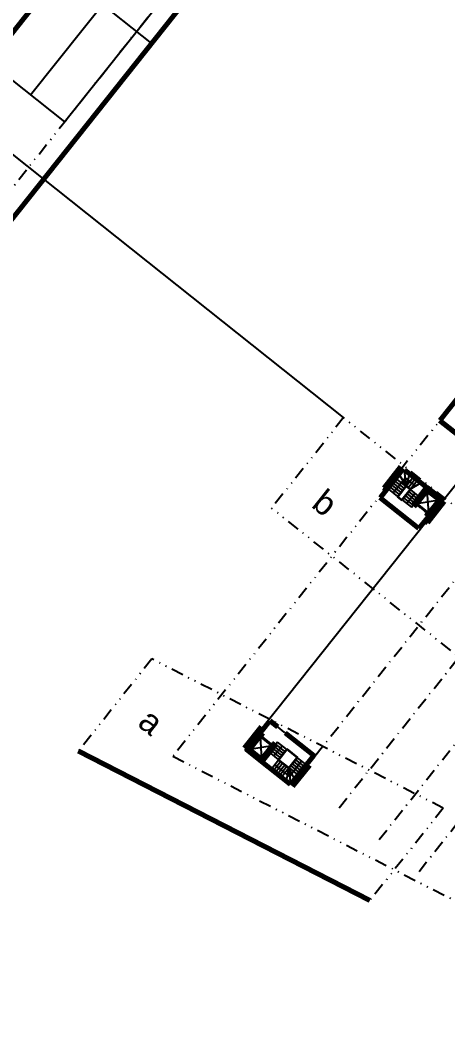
# Model space of a CAD drawing. Header units: metres. Extents: x -664657 to -643449, y -1076720 to -1062383.
# Drawn here: x -657668.3 to -657623.8, y -1068084.8 to -1067980.5 of the extents above; entities that cross this region are included whole.
import ezdxf

# ---------------------------------------------------------------- set-up
doc = ezdxf.new("R2010")
doc.units = ezdxf.units.M
doc.header["$LTSCALE"] = 0.1
doc.linetypes.add('DASHDOT', pattern=[25.4, 12.7, -6.35, 0, -6.35])
doc.linetypes.add('DIVIDE', pattern=[31.75, 12.7, -6.35, 0, -6.35, 0, -6.35])
for name, color, linetype in [('AA_THER_popis', 6, 'Continuous'), ('AA_THER_slabá', 4, 'Continuous'), ('AA_THER_čerchovaná', 84, 'DIVIDE')]:
    doc.layers.add(name, color=color, linetype=linetype)
doc.layers.add('AA_THER_silná', color=1, linetype='Continuous', lineweight=70)
doc.styles.get("Standard").update_dxf_attribs({"font": 'arial.ttf', "width": 0.8})

msp = doc.modelspace()

# ---------------------------------------------------------------- linework, layer by layer
at = {"layer": 'AA_THER_popis'}
for p, q in [((-657634.673, -1068021.747), (-657686.052, -1067980.897)), ((-657620.411, -1068025.421), (-657644.06, -1068055.165))]:
    msp.add_line(p, q, dxfattribs=at)
at = {"layer": 'AA_THER_silná'}
for p, q in [((-657696.726, -1068016.585), (-657637.867, -1067942.555)), ((-657685.831, -1068022.165), (-657628.474, -1067950.023)), ((-657585.54, -1068053.146), (-657624.677, -1068022.029)), ((-657628.481, -1068027.054), (-657630.877, -1068030.068)), ((-657628.716, -1068026.867), (-657630.474, -1068029.078)), ((-657628.363, -1068027.147), (-657626.015, -1068029.014)), ((-657630.317, -1068029.203), (-657630.474, -1068029.078)), ((-657630.379, -1068029.281), (-657630.317, -1068029.203)), ((-657630.379, -1068029.281), (-657630.301, -1068029.343)), ((-657626.015, -1068029.014), (-657627.353, -1068030.697)), ((-657626.846, -1068033.273), (-657630.877, -1068030.068)), ((-657626.876, -1068030.821), (-657627.001, -1068030.977)), ((-657624.45, -1068030.259), (-657626.846, -1068033.273)), ((-657624.215, -1068030.446), (-657625.973, -1068032.657)), ((-657626.015, -1068031.505), (-657626.14, -1068031.662)), ((-657626.192, -1068032.611), (-657626.27, -1068032.549)), ((-657626.192, -1068032.611), (-657626.129, -1068032.532)), ((-657626.129, -1068032.532), (-657625.973, -1068032.657)), ((-657644.949, -1068056.042), (-657643.191, -1068053.831)), ((-657644.714, -1068056.228), (-657642.318, -1068053.215)), ((-657642.318, -1068053.215), (-657641.535, -1068053.837)), ((-657643.148, -1068054.982), (-657643.024, -1068054.826)), ((-657640.752, -1068054.46), (-657637.778, -1068056.824)), ((-657643.148, -1068057.473), (-657641.81, -1068055.79)), ((-657642.287, -1068055.667), (-657642.163, -1068055.51)), ((-657631.943, -1068071.874), (-657662.206, -1068056.376)), ((-657640.174, -1068059.838), (-657637.778, -1068056.824)), ((-657640.174, -1068059.838), (-657643.148, -1068057.473)), ((-657639.939, -1068060.025), (-657638.181, -1068057.814))]:
    msp.add_line(p, q, dxfattribs=at)
msp.add_lwpolyline([(-657624.677, -1068022.029), (-657614.502, -1068030.12), (-657607.034, -1068020.727), (-657617.209, -1068012.636)], close=True, dxfattribs=at)
for points in [[(-657627.001, -1068030.977), (-657627.353, -1068030.697), (-657626.015, -1068029.014), (-657624.45, -1068030.259), (-657625.788, -1068031.942), (-657626.14, -1068031.662)], [(-657626.876, -1068030.821), (-657627.072, -1068030.665), (-657625.983, -1068029.295), (-657624.731, -1068030.291), (-657625.82, -1068031.661), (-657626.015, -1068031.505)], [(-657642.163, -1068055.51), (-657641.81, -1068055.79), (-657643.148, -1068057.473), (-657644.714, -1068056.228), (-657643.376, -1068054.546), (-657643.024, -1068054.826)], [(-657642.287, -1068055.667), (-657642.091, -1068055.822), (-657643.181, -1068057.192), (-657644.433, -1068056.196), (-657643.344, -1068054.827), (-657643.148, -1068054.982)]]:
    msp.add_lwpolyline(points, dxfattribs=at)
at = {"layer": 'AA_THER_slabá'}
for p, q in [((-657639.111, -1067944.12), (-657671.473, -1067984.823)), ((-657634.806, -1067947.543), (-657667.168, -1067988.246)), ((-657663.646, -1067991.047), (-657631.284, -1067950.344)), ((-657664.005, -1067975.43), (-657654.612, -1067982.898)), ((-657671.473, -1067984.823), (-657663.646, -1067991.047)), ((-657628.171, -1068028.833), (-657628.833, -1068027.738)), ((-657628.171, -1068028.833), (-657628.363, -1068027.147)), ((-657628.171, -1068028.833), (-657627.788, -1068027.605)), ((-657628.706, -1068029.507), (-657629.645, -1068028.76)), ((-657629.512, -1068029.556), (-657628.267, -1068027.99)), ((-657628.538, -1068029.295), (-657629.477, -1068028.548)), ((-657628.37, -1068029.084), (-657629.309, -1068028.337)), ((-657628.202, -1068028.873), (-657629.141, -1068028.126)), ((-657628.267, -1068027.99), (-657627.193, -1068028.844)), ((-657628.171, -1068028.833), (-657627.424, -1068027.894)), ((-657627.959, -1068029.001), (-657627.213, -1068028.062)), ((-657627.748, -1068029.169), (-657627.001, -1068028.23)), ((-657627.748, -1068029.169), (-657626.638, -1068028.519)), ((-657629.042, -1068029.929), (-657629.981, -1068029.182)), ((-657628.874, -1068029.718), (-657629.813, -1068028.971)), ((-657628.171, -1068028.833), (-657629.073, -1068029.968)), ((-657628.163, -1068028.904), (-657629.003, -1068029.96)), ((-657627.771, -1068029.215), (-657628.612, -1068030.272)), ((-657627.701, -1068029.207), (-657628.604, -1068030.342)), ((-657628.171, -1068028.833), (-657627.701, -1068029.207)), ((-657628.163, -1068028.904), (-657627.771, -1068029.215)), ((-657627.263, -1068029.619), (-657628.103, -1068030.676)), ((-657628.068, -1068029.669), (-657627.129, -1068030.415)), ((-657627.9, -1068029.457), (-657626.961, -1068030.204)), ((-657627.732, -1068029.246), (-657626.793, -1068029.993)), ((-657625.82, -1068031.661), (-657625.983, -1068029.295)), ((-657628.604, -1068030.342), (-657629.073, -1068029.968)), ((-657628.612, -1068030.272), (-657629.003, -1068029.96)), ((-657628.572, -1068030.303), (-657627.633, -1068031.049)), ((-657628.404, -1068030.091), (-657627.465, -1068030.838)), ((-657628.236, -1068029.88), (-657627.297, -1068030.627)), ((-657627.633, -1068031.049), (-657627.353, -1068030.697)), ((-657627.072, -1068030.665), (-657624.731, -1068030.291)), ((-657626.939, -1068030.899), (-657626.078, -1068031.584)), ((-657626.876, -1068030.821), (-657626.015, -1068031.505)), ((-657641.457, -1068053.899), (-657641.535, -1068053.837)), ((-657643.344, -1068054.827), (-657643.181, -1068057.192)), ((-657642.225, -1068055.588), (-657643.086, -1068054.904)), ((-657640.831, -1068054.397), (-657641.457, -1068053.899)), ((-657640.831, -1068054.397), (-657640.752, -1068054.46)), ((-657642.091, -1068055.822), (-657644.433, -1068056.196)), ((-657642.287, -1068055.667), (-657643.148, -1068054.982)), ((-657641.901, -1068056.868), (-657641.061, -1068055.811)), ((-657640.927, -1068056.608), (-657641.866, -1068055.861)), ((-657641.53, -1068055.438), (-657641.81, -1068055.79)), ((-657640.759, -1068056.396), (-657641.698, -1068055.649)), ((-657640.591, -1068056.185), (-657641.53, -1068055.438)), ((-657641.431, -1068057.242), (-657642.371, -1068056.495)), ((-657641.263, -1068057.03), (-657642.203, -1068056.283)), ((-657641.095, -1068056.819), (-657642.034, -1068056.072)), ((-657641.462, -1068057.281), (-657640.56, -1068056.146)), ((-657641.392, -1068057.273), (-657640.552, -1068056.216)), ((-657640.56, -1068056.146), (-657639.464, -1068057.017)), ((-657640.552, -1068056.216), (-657639.534, -1068057.025)), ((-657641.423, -1068057.312), (-657642.17, -1068058.251)), ((-657641.212, -1068057.48), (-657641.959, -1068058.419)), ((-657640.27, -1068058.995), (-657641.797, -1068057.781)), ((-657641.001, -1068057.648), (-657641.747, -1068058.587)), ((-657640.789, -1068057.816), (-657641.536, -1068058.755)), ((-657640.367, -1068058.152), (-657641.462, -1068057.281)), ((-657640.375, -1068058.082), (-657641.392, -1068057.273)), ((-657640.578, -1068057.984), (-657641.325, -1068058.923)), ((-657640.375, -1068058.082), (-657639.534, -1068057.025)), ((-657640.367, -1068058.152), (-657639.464, -1068057.017)), ((-657639.026, -1068057.43), (-657640.27, -1068058.995)), ((-657640.167, -1068057.901), (-657639.228, -1068058.648)), ((-657639.999, -1068057.69), (-657639.06, -1068058.437)), ((-657639.831, -1068057.479), (-657638.892, -1068058.226)), ((-657639.663, -1068057.267), (-657638.724, -1068058.014)), ((-657639.495, -1068057.056), (-657638.556, -1068057.803)), ((-657640.335, -1068058.113), (-657641.113, -1068059.091)), ((-657640.367, -1068058.152), (-657640.644, -1068059.465)), ((-657640.367, -1068058.152), (-657640.174, -1068059.838)), ((-657640.367, -1068058.152), (-657639.77, -1068059.329)), ((-657640.335, -1068058.113), (-657639.396, -1068058.86))]:
    msp.add_line(p, q, dxfattribs=at)
at = {"layer": 'AA_THER_čerchovaná', "color": 6, "linetype": 'DASHDOT'}
for p, q in [((-657639.286, -1068058.962), (-657607.147, -1068018.54)), ((-657635.137, -1068062.26), (-657602.999, -1068021.838)), ((-657630.989, -1068065.558), (-657598.85, -1068025.137)), ((-657626.84, -1068068.857), (-657594.702, -1068028.435))]:
    msp.add_line(p, q, dxfattribs=at)
at = {"layer": 'AA_THER_čerchovaná'}
for p, q in [((-657634.673, -1068021.747), (-657642.141, -1068031.14)), ((-657600.233, -1068049.13), (-657634.673, -1068021.747)), ((-657607.701, -1068058.523), (-657642.141, -1068031.14)), ((-657654.588, -1068046.795), (-657662.206, -1068056.376)), ((-657624.326, -1068062.293), (-657654.588, -1068046.795)), ((-657631.943, -1068071.874), (-657662.206, -1068056.376)), ((-657624.326, -1068062.293), (-657631.943, -1068071.874))]:
    msp.add_line(p, q, dxfattribs=at)
for points in [[(-657734.259, -1067983.451), (-657687.295, -1068020.791), (-657631.284, -1067950.344), (-657678.249, -1067913.003)], [(-657652.404, -1068056.902), (-657597.93, -1068084.799), (-657545.351, -1068018.667), (-657592.316, -1067981.327)]]:
    msp.add_lwpolyline(points, close=True, dxfattribs=at)

# ---------------------------------------------------------------- texts
at = {"layer": 'AA_THER_popis'}
for s, p in [('b', (-657638.134, -1068030.955)), ('a', (-657656.192, -1068053.667))]:
    msp.add_text(s, height=2.5, rotation=321.51268, dxfattribs=at).set_placement(p)

doc.saveas('drawing.dxf')
